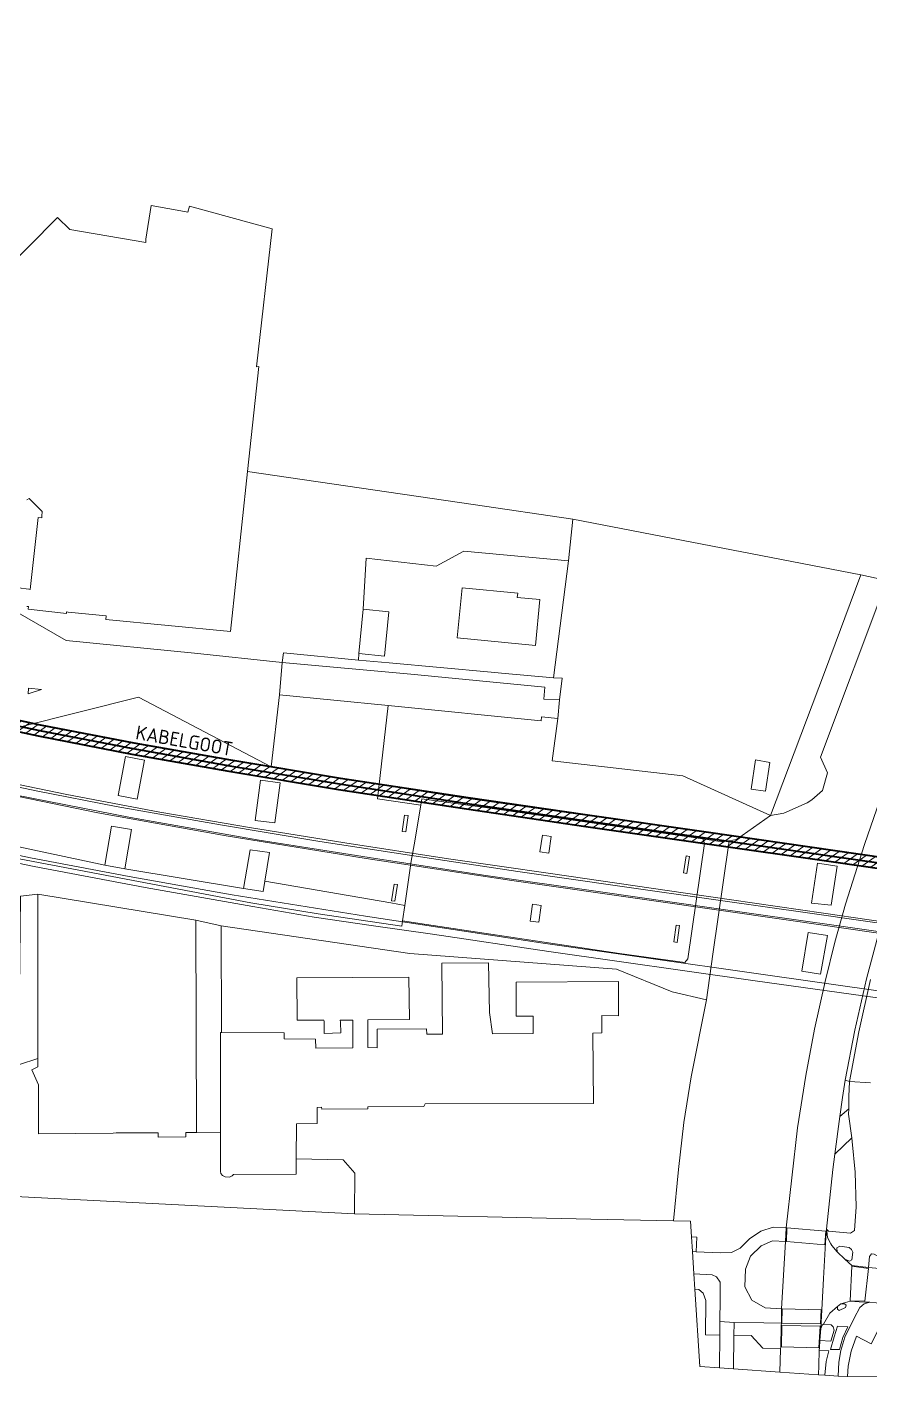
# Model space of a CAD drawing. Header units: metres. Extents: x 112942 to 118371, y 496117 to 499046.
# Drawn here: x 116173.1 to 116324.4, y 497221.5 to 497464 of the extents above; entities that cross this region are included whole.
import ezdxf
from ezdxf.enums import TextEntityAlignment as Align

# ---------------------------------------------------------------- set-up
doc = ezdxf.new("R2010")
doc.units = ezdxf.units.M
for name, color, linetype, lineweight in [('B-WE-OG-TOPOKAART-G', 7, 'Continuous', 18), ('N-WE-KL-DATA_GLASVEZEL-G', 90, 'KL-GLASVEZEL-N', 35), ('N-WE-KL-DATA_KABELGOOT-A', 92, 'Continuous', 18), ('N-WE-KL-DATA_KABELGOOT-G', 90, 'Continuous', 35), ('N-WE-KL-DATA_KABELGOOT-T25', 7, 'Continuous', 25)]:
    doc.layers.add(name, color=color, linetype=linetype, lineweight=lineweight)
doc.styles.add('NLCS-ISO-T25', font='NLCS-ISO.ttf', dxfattribs={"height": 2.5})
doc.linetypes.add('KL-GLASVEZEL-N', pattern='A,4,-1,[101,NLCS.SHX,S=0.5,R=0,X=0,Y=0],-1,4,-1,["G",Standard,S=1,R=0,X=-0.25,Y=-0.5],-1.5', length=12.5)

msp = doc.modelspace()

# ---------------------------------------------------------------- hatches: boundary and pattern name
at = {"layer": 'N-WE-KL-DATA_KABELGOOT-A'}
h = msp.add_hatch(dxfattribs=at)
h.set_pattern_fill('ANSI31', color=256, scale=0.35, style=0)
h.set_pattern_definition([(35, (115239.072, 497068.6275), (-0.6373868, 0.9102827), [])])
h.paths.add_polyline_path([(116350.118, 497309.494), (116350.403, 497311.474), (116318.147, 497316.12), (116295.034, 497319.458), (116273.272, 497322.569), (116252.269, 497325.625), (116229.372, 497329.12), (116209.688, 497332.38), (116192.338, 497335.475), (116175.557, 497338.711), (116156.793, 497342.739), (116139.451, 497346.802), (116120.247, 497351.66), (116109.087, 497354.701), (116098.757, 497357.575), (116084.152, 497361.74), (116070.525, 497365.984), (116056.025, 497370.75), (116055.393, 497368.852), (116069.915, 497364.08), (116083.58, 497359.824), (116098.215, 497355.649), (116108.557, 497352.773), (116119.739, 497349.726), (116138.977, 497344.858), (116156.355, 497340.787), (116175.157, 497336.751), (116191.972, 497333.509), (116209.348, 497330.408), (116229.058, 497327.144), (116251.975, 497323.647), (116272.986, 497320.589), (116294.75, 497317.478), (116317.861, 497314.14)])

# ---------------------------------------------------------------- linework, layer by layer
at = {"layer": 'B-WE-OG-TOPOKAART-G', "elevation": 0.216}
for points in [[(116168.212, 497419.339), (116178.63, 497429.779), (116180.822, 497427.663), (116194.48, 497425.309), (116194.48, 497425.903), (116195.411, 497431.937), (116201.39, 497430.837), (116202.02, 497430.763), (116202.287, 497431.828), (116217.115, 497427.761), (116214.319, 497402.971), (116214.747, 497403.026), (116212.729, 497384.201), (116212.729, 497384.201), (116209.652, 497355.49), (116187.264, 497357.652), (116187.331, 497358.281), (116180.518, 497358.981), (116180.198, 497359.047), (116180.196, 497358.75), (116173.345, 497359.485), (116173.385, 497359.977), (116173.109, 497359.999)], [(116171.581, 497363.316), (116173.468, 497363.062), (116173.697, 497363.014), (116175.158, 497375.923), (116175.802, 497375.866), (116175.81, 497376.206), (116175.883, 497377.003), (116173.513, 497379.361), (116173.132, 497379.124)]]:
    msp.add_lwpolyline(points, dxfattribs=at)
at = {"layer": 'B-WE-OG-TOPOKAART-G'}
for points, elevation in [([(116264.382, 497352.984), (116250.295, 497354.348), (116251.225, 497363.311), (116261.203, 497362.387), (116261.114, 497361.601), (116265.135, 497361.217), (116264.382, 497352.984)], -0.087), ([(116250.295, 497354.348), (116264.382, 497352.984), (116265.135, 497361.217), (116261.114, 497361.601), (116261.203, 497362.387), (116251.225, 497363.311), (116250.295, 497354.348)], -0.087), ([(116232.705, 497351.547), (116233.484, 497359.49), (116238.091, 497359.038), (116237.312, 497351.095), (116232.705, 497351.547)], -0.573), ([(116306.456, 497331.994), (116305.678, 497326.837), (116303.089, 497327.228), (116303.863, 497332.436), (116306.456, 497331.994)], -0.299), ([(116303.863, 497332.436), (116303.089, 497327.228), (116305.678, 497326.837), (116306.456, 497331.994), (116303.863, 497332.436)], -0.299), ([(116265.627, 497318.964), (116267.21, 497318.732), (116266.755, 497315.741), (116265.172, 497315.974), (116265.627, 497318.964)], -0.05), ([(116265.172, 497315.974), (116266.755, 497315.741), (116267.21, 497318.732), (116265.627, 497318.964), (116265.172, 497315.974)], -0.05), ([(116203.409, 497303.7), (116203.531, 497265.591), (116201.652, 497265.56), (116201.63, 497264.815), (116196.652, 497264.739), (116196.643, 497265.512), (116189.12, 497265.542), (116188.583, 497265.443), (116175.198, 497265.378), (116175.178, 497274.171), (116174.002, 497276.834), (116175.087, 497277.343), (116175.084, 497278.883), (116175.062, 497288.883), (116175.094, 497289.534), (116175.05, 497308.347), (116203.409, 497303.7)], 0.029), ([(116263.821, 497306.571), (116265.404, 497306.341), (116265.003, 497303.31), (116263.419, 497303.541), (116263.821, 497306.571)], -0.05), ([(116263.419, 497303.541), (116265.003, 497303.31), (116265.404, 497306.341), (116263.821, 497306.571), (116263.419, 497303.541)], -0.05), ([(116208.047, 497283.551), (116219.291, 497283.444), (116219.27, 497282.404), (116224.903, 497282.33), (116224.969, 497280.718), (116231.631, 497280.787), (116231.592, 497285.754), (116229.325, 497285.747), (116229.368, 497285.404), (116229.457, 497283.468), (116226.447, 497283.352), (116226.456, 497285.48), (116226.409, 497285.736), (116221.596, 497285.734), (116221.577, 497293.351), (116241.641, 497293.457), (116241.778, 497285.849), (116234.267, 497285.788), (116234.322, 497280.832), (116235.988, 497280.81), (116235.954, 497284.134), (116244.848, 497284.176), (116244.876, 497283.245), (116247.72, 497283.24), (116247.576, 497295.96), (116255.963, 497296.007), (116256.128, 497287.128), (116256.662, 497283.308), (116263.984, 497283.359), (116263.947, 497286.441), (116260.9, 497286.453), (116260.908, 497292.58), (116279.281, 497292.679), (116279.296, 497286.541), (116276.261, 497286.558), (116276.268, 497283.45), (116274.687, 497283.397), (116274.818, 497270.805), (116244.582, 497270.749), (116244.369, 497270.231), (116234.296, 497270.186), (116234.312, 497269.816), (116226.019, 497269.757), (116225.984, 497270.152), (116225.22, 497270.101), (116225.207, 497267.181), (116221.502, 497267.13), (116221.462, 497260.875), (116221.444, 497258.088), (116210.214, 497258.059), (116209.924, 497257.805), (116209.467, 497257.584), (116208.684, 497257.607), (116208.225, 497257.868), (116207.941, 497258.212), (116207.861, 497258.57), (116207.86, 497265.554), (116207.857, 497283.553), (116208.047, 497283.551)], 0.117), ([(116318.56, 497234.374), (116319.143, 497234.833), (116319.829, 497234.852), (116320.101, 497234.578), (116320.034, 497234.176), (116318.86, 497233.67), (116318.561, 497233.904), (116318.56, 497234.374)], -0.407)]:
    msp.add_lwpolyline(points, close=True, dxfattribs=dict(at, elevation=elevation))
for points in [[(115996.893, 497390.577, 6.93), (116018.043, 497382.738, 6.84), (116036.858, 497376.155, 6.867), (116055.709, 497369.801, 6.747), (116070.22, 497365.032, 6.73), (116083.866, 497360.782, 6.627), (116098.486, 497356.612, 6.43), (116108.822, 497353.737, 6.4), (116119.993, 497350.693, 6.287), (116139.214, 497345.83, 6.167), (116156.574, 497341.763, 6.087), (116175.357, 497337.731, 5.94), (116192.155, 497334.492, 5.813), (116209.518, 497331.394, 5.683), (116229.215, 497328.132, 5.6), (116252.122, 497324.636, 5.41), (116273.129, 497321.579, 5.27), (116294.892, 497318.468, 5.137), (116318.004, 497315.13, 4.907), (116341.997, 497311.673, 4.67)], [(116173.109, 497359.999, 0.216), (116173.385, 497359.977, 0.216), (116173.345, 497359.485, 0.216), (116180.196, 497358.75, 0.216), (116180.198, 497359.047, 0.216), (116180.518, 497358.981, 0.216), (116187.331, 497358.281, 0.216), (116187.264, 497357.652, 0.216), (116209.652, 497355.49, 0.216), (116212.729, 497384.201, 0.216), (116253.179, 497378.275, -0.757), (116271.063, 497375.681, -0.763), (116270.33, 497368.17, -0.625), (116251.544, 497369.91, -0.655), (116246.542, 497367.193, -0.535), (116233.992, 497368.68, -0.483), (116233.484, 497359.49, -0.573), (116232.705, 497351.547, -0.573), (116232.622, 497350.341, -0.684), (116219.158, 497351.684, -0.547), (116218.94, 497349.961, -0.557), (116203.176, 497351.634, -0.468), (116180.179, 497353.882, -0.509), (116167.572, 497361.138, -0.177)], [(115994.514, 497380.097, 6.81), (116017.636, 497371.507, 6.807), (116032.64, 497366.03, 6.8), (116048.659, 497360.346, 6.747), (116066.366, 497354.382, 6.603), (116086.625, 497347.967, 6.503), (116100.899, 497343.779, 6.333), (116116.953, 497339.274, 6.327), (116132.169, 497335.169, 6.227), (116147.041, 497331.484, 6.123), (116168.148, 497326.722, 5.99), (116191.693, 497322.115, 5.853), (116214.419, 497318.097, 5.643), (116234.512, 497314.926, 5.573), (116255.052, 497311.742, 5.577), (116275.613, 497308.815, 5.413), (116295.99, 497305.885, 5.133), (116318.775, 497302.663, 4.96), (116340.519, 497299.555, 4.863)], [(116173.132, 497379.124, 0.216), (116173.513, 497379.361, 0.216), (116175.883, 497377.003, 0.216), (116175.81, 497376.206, 0.216), (116175.802, 497375.866, 0.216), (116175.158, 497375.923, 0.216), (116173.697, 497363.014, 0.216), (116173.468, 497363.062, 0.216), (116171.581, 497363.316, 0.216)], [(116340.653, 497301.383, 4.857), (116316.042, 497304.956, 5.09), (116291.299, 497308.518, 5.393), (116267.044, 497312.038, 5.677), (116248.792, 497314.713, 5.86), (116230.145, 497317.551, 6.01), (116213.077, 497320.341, 6.157), (116196.953, 497323.061, 6.273), (116180.28, 497326.248, 6.403), (116164.339, 497329.547, 6.443), (116146.892, 497333.442, 6.543), (116130.63, 497337.356, 6.683), (116117.398, 497340.782, 6.63), (116110.843, 497342.509, 6.683), (116098.018, 497346.016, 6.813), (116084.809, 497349.787, 6.843), (116070.727, 497354.105, 6.897), (116059.2, 497357.825, 6.893), (116047.626, 497361.658, 6.927), (116033.019, 497366.634, 6.927), (116022.947, 497370.243, 6.94), (116006.191, 497376.287, 6.86)], [(116006.652, 497375.228, 6.86), (116032.734, 497365.651, 6.637), (116045.927, 497361.044, 6.627), (116059.416, 497356.442, 6.55), (116077.075, 497350.619, 6.567), (116095.698, 497345.009, 6.41), (116116.879, 497338.99, 6.323), (116129.616, 497335.562, 6.333), (116142.28, 497332.425, 6.193), (116163.423, 497327.569, 6.053), (116185.842, 497322.957, 5.987), (116208.877, 497318.808, 5.9), (116233.978, 497314.743, 5.72), (116260.151, 497310.785, 5.46), (116284.387, 497307.355, 5.237), (116309.802, 497303.701, 5.04), (116340.424, 497299.259, 4.767)], [(116306.572, 497322.45, -0.349), (116290.833, 497329.581, -0.38), (116267.379, 497332.294, -0.48), (116268.359, 497339.903, -0.72), (116268.689, 497343.251, -0.63), (116269.173, 497347.107, -0.653), (116267.609, 497347.191, -0.66), (116270.33, 497368.17, -0.625), (116271.063, 497375.681, -0.763), (116322.763, 497365.657, -0.017), (116316.213, 497348.163, 0.143), (116306.572, 497322.45, -0.349)], [(116270.33, 497368.17, -0.625), (116267.609, 497347.191, -0.66), (116258.265, 497348.019, -0.767), (116256.421, 497348.19, -0.767), (116238.132, 497349.871, -0.681), (116232.622, 497350.341, -0.684), (116232.705, 497351.547, -0.573), (116237.312, 497351.095, -0.573), (116238.091, 497359.038, -0.573), (116233.484, 497359.49, -0.573), (116233.992, 497368.68, -0.483), (116246.542, 497367.193, -0.535), (116251.544, 497369.91, -0.655), (116270.33, 497368.17, -0.625)], [(116306.572, 497322.45, -0.349), (116316.213, 497348.163, 0.143), (116322.763, 497365.657, -0.017), (116327.428, 497364.632, -0.291), (116315.506, 497332.915, -0.271), (116316.792, 497330.15, -0.274), (116315.879, 497326.979, -0.277), (116313.944, 497325.282, -0.244), (116313.154, 497324.747, -0.202), (116308.918, 497322.868, -0.196), (116306.572, 497322.45, -0.349)], [(116338.267, 497287.997, 4.857), (116303.807, 497292.801, 5.199), (116266.766, 497298.097, 5.589), (116245.878, 497301.172, 5.808), (116235.308, 497302.702, 5.808), (116224.656, 497304.25, 5.808), (116213.64, 497306.143, 5.919), (116194.366, 497309.566, 6.048), (116174.442, 497313.293, 6.234), (116160.311, 497316.251, 6.651), (116142.514, 497320.226, 6.873), (116128.629, 497323.767, 6.993), (116113.974, 497327.763, 6.993), (116097.889, 497332.264, 7.155), (116081.694, 497336.987, 7.155), (116064.049, 497342.597, 7.155), (116052.427, 497346.722, 7.155), (116043.634, 497349.811, 7.101), (116042.023, 497350.334, 7.101), (116033.573, 497353.383, 7.101), (116021.742, 497357.684, 7.101), (116001.575, 497365.046, 7.101)], [(116338.923, 497289.157, 4.813), (116303.959, 497294.137, 5.2), (116265.341, 497299.627, 5.59), (116233.896, 497304.391, 5.807), (116209.942, 497308.244, 5.92), (116191.474, 497311.54, 6.04), (116173.746, 497314.89, 6.233), (116158.522, 497318.128, 6.237), (116142.926, 497321.721, 6.287), (116128.788, 497325.206, 6.47), (116114.288, 497329.102, 6.617), (116095.93, 497334.287, 6.657), (116081.355, 497338.628, 6.747), (116064.366, 497344.075, 6.69), (116048.834, 497349.18, 6.977), (116029.013, 497356.17, 6.917), (116003.876, 497365.275, 6.957)], [(116323.423, 497317.285, -0.109), (116320.026, 497306.58, -0.109), (116318.109, 497299.769, -0.119), (116316.351, 497292.673, -0.139), (116314.435, 497284.135, -0.119), (116312.894, 497275.836, -0.169), (116311.372, 497266.432, -0.223), (116309.372, 497248.501, -0.22), (116307.037, 497248.628, -0.22), (116304.785, 497247.908, -0.227), (116302.766, 497246.481, -0.25), (116301.109, 497244.811, -0.307), (116299.551, 497244.08, -0.447), (116297.584, 497243.968, -0.467), (116293.192, 497244.197, -0.484), (116293.332, 497246.806, -0.487), (116292.396, 497246.844, -0.487), (116292.216, 497249.706, -0.44), (116289.142, 497249.764, -0.232), (116290.056, 497258.919, -0.232), (116290.973, 497267.388, -0.244), (116292.286, 497275.564, -0.193), (116295.053, 497289.371, -0.28), (116296.22, 497297.584, -0.585), (116299.053, 497317.532, -0.541), (116299.111, 497317.937, -0.54), (116300.466, 497318.16, -0.503), (116306.572, 497322.45, -0.349), (116308.918, 497322.868, -0.196), (116313.154, 497324.747, -0.202), (116313.944, 497325.282, -0.244), (116315.879, 497326.979, -0.277), (116316.792, 497330.15, -0.274), (116315.506, 497332.915, -0.271), (116327.428, 497364.632, -0.291)], [(116167.572, 497361.138, -0.177), (116180.179, 497353.882, -0.509), (116203.176, 497351.634, -0.468), (116218.94, 497349.961, -0.557)], [(116218.94, 497349.961, -0.557), (116219.158, 497351.684, -0.547), (116232.622, 497350.341, -0.684), (116238.132, 497349.871, -0.681), (116256.421, 497348.19, -0.767), (116258.265, 497348.019, -0.767), (116267.609, 497347.191, -0.66), (116269.173, 497347.107, -0.653), (116268.689, 497343.251, -0.63), (116265.878, 497343.358, -0.777), (116266.046, 497345.497, -0.76), (116242.019, 497347.86, -0.757), (116218.94, 497349.961, -0.557)], [(116218.94, 497349.961, -0.557), (116218.463, 497344.148, -0.561), (116216.923, 497331.187, -0.509), (116193.153, 497343.712, -0.564), (116171.759, 497338.328, -0.404)], [(116218.463, 497344.148, -0.561), (116218.94, 497349.961, -0.557), (116242.019, 497347.86, -0.757), (116266.046, 497345.497, -0.76), (116265.878, 497343.358, -0.777), (116268.689, 497343.251, -0.63), (116268.359, 497339.903, -0.72), (116265.441, 497340.156, -0.77), (116265.392, 497339.443, -0.77), (116237.946, 497342.232, -0.87), (116218.463, 497344.148, -0.561)], [(116149.378, 497344.512, 6.234), (116176.166, 497338.61, 5.94), (116192.577, 497335.444, 5.814), (116210.993, 497332.144, 5.682), (116229.736, 497329.037, 5.601), (116251.434, 497325.667, 5.538), (116270.7, 497322.886, 5.271), (116296.003, 497319.332, 5.136), (116318.392, 497316.06, 4.911), (116341.692, 497312.643, 4.692)], [(116171.759, 497338.328, -0.404), (116193.153, 497343.712, -0.564), (116216.923, 497331.187, -0.509), (116218.463, 497344.148, -0.561), (116237.946, 497342.232, -0.87), (116236.05, 497325.479, -0.358), (116243.801, 497324.338, -0.39), (116242.632, 497317.208, -0.095), (116242.082, 497314.303, -0.088), (116240.932, 497306.351, -0.312), (116238.425, 497306.785, -0.312), (116215.809, 497310.696, -0.312), (116216.678, 497315.835, -0.295), (116213.19, 497316.334, -0.301), (116211.969, 497309.364, -0.347), (116190.677, 497312.928, -0.493), (116191.876, 497319.963, -0.493), (116188.278, 497320.576, -0.52), (116187.079, 497313.541, -0.52), (116166.015, 497318.076, -0.355)], [(116173.413, 497345.298, -0.54), (116175.739, 497345.089, -0.56), (116173.323, 497344.307, -0.547), (116173.413, 497345.298, -0.54)], [(116294.409, 497318.291, -0.426), (116256.171, 497323.788, -0.064), (116243.989, 497325.484, -0.39), (116243.801, 497324.338, -0.39), (116236.05, 497325.479, -0.358), (116237.946, 497342.232, -0.87), (116265.392, 497339.443, -0.77), (116265.441, 497340.156, -0.77), (116268.359, 497339.903, -0.72), (116267.379, 497332.294, -0.48), (116290.833, 497329.581, -0.38), (116306.572, 497322.45, -0.349), (116300.466, 497318.16, -0.503), (116299.111, 497317.937, -0.54), (116297.865, 497317.733, -0.27), (116294.409, 497318.291, -0.426)], [(116340.658, 497301.042, 4.863), (116314.037, 497304.877, 5.21), (116296.731, 497307.337, 5.423), (116279.928, 497309.724, 5.617), (116261.192, 497312.455, 5.797), (116242.522, 497315.224, 5.96), (116225.665, 497317.825, 6.147), (116207.83, 497320.782, 6.23), (116189.161, 497324.087, 6.413), (116175.094, 497326.851, 6.483), (116160.801, 497329.857, 6.55), (116146.849, 497333.008, 6.563), (116134.885, 497335.882, 6.58), (116117.284, 497340.347, 6.687)], [(116190.81, 497333.075, -0.292), (116194.239, 497332.432, -0.289), (116192.921, 497325.408, -0.289), (116189.487, 497326.052, -0.308), (116190.81, 497333.075, -0.292)], [(116190.81, 497333.075, -0.292), (116189.487, 497326.052, -0.308), (116192.921, 497325.408, -0.289), (116194.239, 497332.432, -0.289), (116190.81, 497333.075, -0.292)], [(116119.422, 497328.983, -0.4), (116137.712, 497324.394, -0.496), (116141.171, 497323.53, -0.496), (116162.468, 497318.814, -0.304), (116166.015, 497318.076, -0.355), (116187.079, 497313.541, -0.52), (116190.677, 497312.928, -0.493), (116211.969, 497309.364, -0.347), (116215.492, 497308.824, -0.313), (116215.809, 497310.696, -0.312), (116238.425, 497306.785, -0.312), (116240.932, 497306.351, -0.312), (116240.534, 497303.598, -0.268), (116240.393, 497302.624, -0.268), (116225.368, 497304.808, -0.223), (116213.319, 497306.825, -0.262), (116157.501, 497317.409, -0.256), (116118.692, 497326.987, -0.3), (116116.012, 497327.648, -0.337), (116116.525, 497329.662, -0.368), (116116.71, 497329.663, -0.364), (116119.422, 497328.983, -0.4)], [(116215.009, 497328.825, -0.274), (116218.539, 497328.357, -0.287), (116217.581, 497321.134, -0.278), (116214.052, 497321.602, -0.304), (116215.009, 497328.825, -0.274)], [(116215.009, 497328.825, -0.274), (116214.052, 497321.602, -0.304), (116217.581, 497321.134, -0.278), (116218.539, 497328.357, -0.287), (116215.009, 497328.825, -0.274)], [(116308.218, 497222.598, -0.277), (116308.362, 497226.694, -0.317), (116308.365, 497226.794, -0.317), (116308.374, 497227.1, -0.314), (116308.487, 497230.962, -0.274), (116308.499, 497231.387, -0.27), (116308.525, 497233.962, -0.303), (116309.216, 497245.999, -0.157), (116309.372, 497248.501, -0.22), (116311.372, 497266.432, -0.223), (116312.894, 497275.836, -0.169), (116314.435, 497284.135, -0.119), (116316.351, 497292.673, -0.139), (116318.109, 497299.769, -0.119), (116320.026, 497306.58, -0.109), (116323.423, 497317.285, -0.109), (116326.723, 497326.759, -0.159)], [(116326.723, 497326.759, -0.159), (116323.423, 497317.285, -0.109)], [(116256.171, 497323.788, -0.064), (116294.409, 497318.291, -0.426), (116294.686, 497317.469, -0.291), (116291.7, 497296.764, -0.244), (116291.18, 497296.12, -0.299), (116279.468, 497297.736, -0.205), (116244.795, 497302.921, 0.097), (116240.534, 497303.598, -0.268), (116240.932, 497306.351, -0.312), (116242.082, 497314.303, -0.088), (116242.632, 497317.208, -0.095), (116243.801, 497324.338, -0.39), (116243.989, 497325.484, -0.39), (116256.171, 497323.788, -0.064)], [(116240.889, 497322.541, -0.286), (116241.511, 497322.493, -0.29), (116241.085, 497319.522, -0.28), (116240.451, 497319.595, -0.285), (116240.889, 497322.541, -0.286)], [(116240.889, 497322.541, -0.286), (116240.451, 497319.595, -0.285), (116241.085, 497319.522, -0.28), (116241.511, 497322.493, -0.29), (116240.889, 497322.541, -0.286)], [(116187.079, 497313.541, -0.52), (116188.278, 497320.576, -0.52), (116191.876, 497319.963, -0.493), (116190.677, 497312.928, -0.493), (116187.079, 497313.541, -0.52)], [(116157.501, 497317.409, -0.256), (116213.319, 497306.825, -0.262), (116225.368, 497304.808, -0.223), (116240.393, 497302.624, -0.268), (116240.534, 497303.598, -0.268)], [(116240.534, 497303.598, -0.268), (116244.795, 497302.921, 0.097), (116279.468, 497297.736, -0.205), (116291.18, 497296.12, -0.299), (116291.7, 497296.764, -0.244), (116294.686, 497317.469, -0.291), (116294.409, 497318.291, -0.426), (116297.865, 497317.733, -0.27), (116299.111, 497317.937, -0.54), (116299.053, 497317.532, -0.541), (116296.22, 497297.584, -0.585), (116295.053, 497289.371, -0.28), (116288.876, 497290.827, -0.079), (116278.904, 497294.915, 0.211), (116241.858, 497297.715, -0.034), (116207.997, 497302.674, 0.043), (116203.409, 497303.7, 0.029), (116175.05, 497308.347, 0.029), (116171.975, 497307.995, -0.282)], [(116215.809, 497310.696, -0.312), (116215.492, 497308.824, -0.313), (116211.969, 497309.364, -0.347), (116213.19, 497316.334, -0.301), (116216.678, 497315.835, -0.295), (116215.809, 497310.696, -0.312)], [(116291.418, 497315.208, 0.038), (116291.996, 497315.104, 0.051), (116291.537, 497312.09, -0.049), (116290.944, 497312.181, -0.05), (116291.418, 497315.208, 0.038)], [(116290.944, 497312.181, -0.05), (116291.537, 497312.09, -0.049), (116291.996, 497315.104, 0.051), (116291.418, 497315.208, 0.038), (116290.944, 497312.181, -0.05)], [(116315, 497313.901, -0.292), (116318.518, 497313.362, -0.283), (116317.431, 497306.38, -0.317), (116313.924, 497306.765, -0.326), (116315, 497313.901, -0.292)], [(116313.924, 497306.765, -0.326), (116317.431, 497306.38, -0.317), (116318.518, 497313.362, -0.283), (116315, 497313.901, -0.292), (116313.924, 497306.765, -0.326)], [(116239.028, 497310.182, -0.272), (116239.611, 497310.098, -0.274), (116239.121, 497307.081, -0.345), (116238.534, 497307.191, -0.343), (116239.028, 497310.182, -0.272)], [(116238.534, 497307.191, -0.343), (116239.121, 497307.081, -0.345), (116239.611, 497310.098, -0.274), (116239.028, 497310.182, -0.272), (116238.534, 497307.191, -0.343)], [(116175.084, 497278.883, 0.029), (116171.799, 497277.804, 0.067), (116171.704, 497285.575, -0.014), (116171.975, 497307.995, -0.282), (116175.05, 497308.347, 0.029), (116175.094, 497289.534, 0.029), (116175.062, 497288.883, 0.029), (116175.084, 497278.883, 0.029)], [(116203.409, 497303.7, 0.029), (116207.997, 497302.674, 0.043), (116208.047, 497283.551, 0.117), (116207.857, 497283.553, 0.117), (116207.86, 497265.554, 0.117), (116203.531, 497265.591, 0.029), (116203.409, 497303.7, 0.029)], [(116207.997, 497302.674, 0.043), (116241.858, 497297.715, -0.034), (116278.904, 497294.915, 0.211), (116288.876, 497290.827, -0.079), (116295.053, 497289.371, -0.28), (116292.286, 497275.564, -0.193), (116290.973, 497267.388, -0.244), (116290.056, 497258.919, -0.232), (116289.142, 497249.764, -0.232), (116274.291, 497250.046, -0.367), (116231.914, 497250.975, -0.271), (116231.986, 497258.285, -0.121), (116229.865, 497260.663, -0.121), (116221.462, 497260.875, 0.117), (116221.502, 497267.13, 0.117), (116225.207, 497267.181, 0.117), (116225.22, 497270.101, 0.117), (116225.984, 497270.152, 0.117), (116226.019, 497269.757, 0.117), (116234.312, 497269.816, 0.117), (116234.296, 497270.186, 0.117), (116244.369, 497270.231, 0.117), (116244.582, 497270.749, 0.117), (116274.818, 497270.805, 0.117), (116274.687, 497283.397, 0.117), (116276.268, 497283.45, 0.117), (116276.261, 497286.558, 0.117), (116279.296, 497286.541, 0.117), (116279.281, 497292.679, 0.117), (116260.908, 497292.58, 0.117), (116260.9, 497286.453, 0.117), (116263.947, 497286.441, 0.117), (116263.984, 497283.359, 0.117), (116256.662, 497283.308, 0.117), (116256.128, 497287.128, 0.117), (116255.963, 497296.007, 0.117), (116247.576, 497295.96, 0.117), (116247.72, 497283.24, 0.117), (116244.876, 497283.245, 0.117), (116244.848, 497284.176, 0.117), (116235.954, 497284.134, 0.117), (116235.988, 497280.81, 0.117), (116234.322, 497280.832, 0.117), (116234.267, 497285.788, 0.117), (116241.778, 497285.849, 0.117), (116241.641, 497293.457, 0.117), (116221.577, 497293.351, 0.117), (116221.596, 497285.734, 0.117), (116226.409, 497285.736, 0.117), (116226.456, 497285.48, 0.117), (116226.447, 497283.352, 0.117), (116229.457, 497283.468, 0.117), (116229.368, 497285.404, 0.117), (116229.325, 497285.747, 0.117), (116231.592, 497285.754, 0.117), (116231.631, 497280.787, 0.117), (116224.969, 497280.718, 0.117), (116224.903, 497282.33, 0.117), (116219.27, 497282.404, 0.117), (116219.291, 497283.444, 0.117), (116208.047, 497283.551, 0.117), (116207.997, 497302.674, 0.043)], [(116289.614, 497302.788, -0.03), (116290.193, 497302.73, -0.016), (116289.791, 497299.699, 0.048), (116289.196, 497299.775, -0.05), (116289.614, 497302.788, -0.03)], [(116289.196, 497299.775, -0.05), (116289.791, 497299.699, 0.048), (116290.193, 497302.73, -0.016), (116289.614, 497302.788, -0.03), (116289.196, 497299.775, -0.05)], [(116326.311, 497302.579, -0.339), (116323.803, 497293.194, -0.309), (116321.665, 497283.938, -0.309), (116319.972, 497274.956, -0.369), (116319.479, 497271.887, -0.409), (116319.012, 497268.459, -0.391), (116318.092, 497261.705, -0.361), (116317.713, 497258.921, -0.38), (116316.599, 497248.244, -0.41), (116316.415, 497245.843, -0.43), (116316.04, 497239.408, -0.343), (116315.575, 497230.388, -0.372), (116315.379, 497228.278, -0.37), (116315.321, 497226.951, -0.398), (116315.302, 497226.519, -0.407), (116315.22, 497223.768, -0.407), (116315.171, 497222.126, -0.407), (116308.218, 497222.598, -0.277)], [(116324.518, 497293.045, -0.289), (116322.381, 497283.665, -0.309), (116320.727, 497274.756, -0.379), (116319.972, 497274.956, -0.369), (116321.665, 497283.938, -0.309), (116323.803, 497293.194, -0.309), (116326.311, 497302.579, -0.339)], [(116313.294, 497301.503, -0.336), (116316.757, 497300.946, -0.348), (116315.505, 497293.977, -0.313), (116312.17, 497294.514, -0.371), (116313.294, 497301.503, -0.336)], [(116312.17, 497294.514, -0.371), (116315.505, 497293.977, -0.313), (116316.757, 497300.946, -0.348), (116313.294, 497301.503, -0.336), (116312.17, 497294.514, -0.371)], [(116324.47, 497274.504, -0.449), (116320.727, 497274.756, -0.379), (116322.381, 497283.665, -0.309), (116324.518, 497293.045, -0.289)], [(116171.799, 497277.804, 0.067), (116175.084, 497278.883, 0.029), (116175.087, 497277.343, 0.029), (116174.002, 497276.834, 0.029), (116175.178, 497274.171, 0.029), (116175.198, 497265.378, 0.029), (116188.583, 497265.443, 0.029), (116189.12, 497265.542, 0.029), (116196.643, 497265.512, 0.029), (116196.652, 497264.739, 0.029), (116201.63, 497264.815, 0.029), (116201.652, 497265.56, 0.029), (116203.531, 497265.591, 0.029), (116207.86, 497265.554, 0.117), (116207.861, 497258.57, 0.117), (116207.941, 497258.212, 0.117), (116208.225, 497257.868, 0.117), (116208.684, 497257.607, 0.117), (116209.467, 497257.584, 0.117), (116209.924, 497257.805, 0.117), (116210.214, 497258.059, 0.117), (116221.444, 497258.088, 0.117), (116221.462, 497260.875, 0.117), (116229.865, 497260.663, -0.121), (116231.986, 497258.285, -0.121), (116231.914, 497250.975, -0.271), (116169.852, 497254.157, -0.049)], [(116316.599, 497248.244, -0.41), (116316.934, 497247.872, -0.41), (116320.921, 497247.514, -0.383), (116321.612, 497248.001, -0.397), (116321.913, 497252.277, -0.4), (116321.763, 497258.455, -0.36), (116321.225, 497263.967, -0.36), (116321.137, 497264.629, -0.4), (116320.573, 497268.899, -0.387), (116320.591, 497269.831, -0.394), (116320.635, 497272.034, -0.409), (116320.727, 497274.756, -0.379), (116324.47, 497274.504, -0.449)], [(116319.012, 497268.459, -0.391), (116319.479, 497271.887, -0.409), (116319.972, 497274.956, -0.369), (116320.727, 497274.756, -0.379), (116320.635, 497272.034, -0.409), (116320.591, 497269.831, -0.394), (116319.012, 497268.459, -0.391)], [(116319.012, 497268.459, -0.391), (116320.591, 497269.831, -0.394), (116320.573, 497268.899, -0.387), (116321.137, 497264.629, -0.4), (116318.092, 497261.705, -0.361), (116319.012, 497268.459, -0.391)], [(116316.599, 497248.244, -0.41), (116317.713, 497258.921, -0.38), (116318.092, 497261.705, -0.361), (116321.137, 497264.629, -0.4), (116321.225, 497263.967, -0.36), (116321.763, 497258.455, -0.36), (116321.913, 497252.277, -0.4), (116321.612, 497248.001, -0.397), (116320.921, 497247.514, -0.383), (116316.934, 497247.872, -0.41), (116316.599, 497248.244, -0.41)], [(116292.396, 497246.844, -0.487), (116293.332, 497246.806, -0.487), (116293.192, 497244.197, -0.484), (116292.561, 497244.23, -0.487), (116292.396, 497246.844, -0.487)], [(116292.561, 497244.23, -0.487), (116293.192, 497244.197, -0.484), (116297.584, 497243.968, -0.467), (116299.551, 497244.08, -0.447), (116301.109, 497244.811, -0.307), (116302.766, 497246.481, -0.25), (116304.785, 497247.908, -0.227), (116307.037, 497248.628, -0.22), (116309.372, 497248.501, -0.22), (116309.216, 497245.999, -0.157), (116306.927, 497246.151, -0.243), (116304.846, 497245.267, -0.27), (116302.981, 497243.377, -0.313), (116302.058, 497241.041, -0.3), (116301.943, 497237.91, -0.307), (116303.227, 497235.527, -0.293), (116305.579, 497234.126, -0.27), (116308.525, 497233.962, -0.303), (116308.499, 497231.387, -0.27), (116305.379, 497231.436, -0.287), (116300.058, 497231.52, -0.317), (116297.478, 497231.655, -0.402), (116297.534, 497235.665, -0.41), (116297.509, 497238.729, -0.453), (116296.854, 497239.681, -0.457), (116296.076, 497240.07, -0.46), (116292.813, 497240.221, -0.47), (116292.561, 497244.23, -0.487)], [(116309.466, 497248.493, -0.222), (116316.481, 497247.91, -0.406), (116316.309, 497245.442, -0.421), (116309.419, 497246.019, -0.245), (116309.466, 497248.493, -0.222)], [(116340.307, 497233.494, -0.4), (116324.375, 497235.112, -0.42), (116323.46, 497235.168, -0.433), (116322.482, 497235.228, -0.447), (116320.854, 497235.312, -0.447), (116319.143, 497234.833, -0.407), (116318.56, 497234.374, -0.407), (116317.184, 497233.17, -0.463), (116316.083, 497231.214, -0.39), (116315.793, 497231.022, -0.372), (116315.575, 497230.388, -0.372), (116316.04, 497239.408, -0.343), (116316.415, 497245.843, -0.43), (116316.599, 497248.244, -0.41), (116316.635, 497247.897, -0.41), (116316.756, 497246.721, -0.46), (116317.355, 497245.608, -0.463), (116317.576, 497245.336, -0.454), (116318.507, 497244.19, -0.417), (116319.897, 497242.835, -0.413), (116321.165, 497241.722, -0.467), (116324.143, 497241.351, -0.4), (116328.66, 497240.93, -0.4)], [(116324.647, 497243.823, -0.383), (116324.297, 497243.337, -0.387), (116324.143, 497241.351, -0.4), (116321.165, 497241.722, -0.467), (116319.897, 497242.835, -0.413), (116320.714, 497242.503, -0.413), (116321.12, 497242.718, -0.413), (116321.326, 497244.13, -0.413), (116321.114, 497244.619, -0.42), (116320.649, 497244.925, -0.42), (116318.984, 497245.216, -0.42), (116318.48, 497244.906, -0.42), (116318.507, 497244.19, -0.417), (116317.576, 497245.336, -0.454), (116317.355, 497245.608, -0.463), (116316.756, 497246.721, -0.46), (116316.635, 497247.897, -0.41), (116316.599, 497248.244, -0.41)], [(116308.525, 497233.962, -0.303), (116305.579, 497234.126, -0.27), (116303.227, 497235.527, -0.293), (116301.943, 497237.91, -0.307), (116302.058, 497241.041, -0.3), (116302.981, 497243.377, -0.313), (116304.846, 497245.267, -0.27), (116306.927, 497246.151, -0.243), (116309.216, 497245.999, -0.157), (116308.525, 497233.962, -0.303)], [(116318.507, 497244.19, -0.417), (116318.48, 497244.906, -0.42), (116318.984, 497245.216, -0.42), (116320.649, 497244.925, -0.42), (116321.114, 497244.619, -0.42), (116321.326, 497244.13, -0.413), (116321.12, 497242.718, -0.413), (116320.714, 497242.503, -0.413), (116319.897, 497242.835, -0.413), (116318.507, 497244.19, -0.417)], [(116328.66, 497240.93, -0.4), (116324.143, 497241.351, -0.4), (116324.297, 497243.337, -0.387), (116324.647, 497243.823, -0.383), (116325.162, 497243.736, -0.383), (116328.782, 497241.749, -0.383), (116329.039, 497241.234, -0.4), (116328.66, 497240.93, -0.4)], [(116292.813, 497240.221, -0.47), (116296.076, 497240.07, -0.46), (116296.854, 497239.681, -0.457), (116297.509, 497238.729, -0.453), (116297.534, 497235.665, -0.41), (116297.478, 497231.655, -0.402), (116297.444, 497229.19, -0.397), (116294.879, 497229.286, -0.393), (116294.936, 497235.422, -0.377), (116294.484, 497236.739, -0.38), (116293.703, 497237.413, -0.393), (116292.987, 497237.458, -0.437), (116292.813, 497240.221, -0.47)], [(116321.159, 497241.592, -0.467), (116324.122, 497241.165, -0.401), (116323.478, 497235.331, -0.432), (116320.858, 497235.388, -0.447), (116321.159, 497241.592, -0.467)], [(116292.987, 497237.458, -0.437), (116293.703, 497237.413, -0.393), (116294.484, 497236.739, -0.38), (116294.936, 497235.422, -0.377), (116294.879, 497229.286, -0.393), (116297.444, 497229.19, -0.397), (116297.427, 497223.329, -0.39), (116293.861, 497223.571, -0.41), (116292.987, 497237.458, -0.437)], [(116316.323, 497222.048, -0.373), (116316.51, 497224.498, -0.403), (116317.002, 497226.434, -0.403), (116315.302, 497226.519, -0.407), (116315.321, 497226.951, -0.398), (116315.379, 497228.278, -0.37), (116317.356, 497228.138, -0.403), (116317.973, 497230.129, -0.372), (116317.789, 497230.706, -0.355), (116317.44, 497231.068, -0.372), (116316.083, 497231.214, -0.39), (116317.184, 497233.17, -0.463), (116318.56, 497234.374, -0.407), (116318.561, 497233.904, -0.407), (116318.86, 497233.67, -0.407), (116320.034, 497234.176, -0.407), (116320.101, 497234.578, -0.407), (116319.829, 497234.852, -0.407), (116319.143, 497234.833, -0.407), (116320.854, 497235.312, -0.447), (116322.482, 497235.228, -0.447), (116323.46, 497235.168, -0.433), (116324.375, 497235.112, -0.42), (116323.364, 497234.869, -0.417), (116322.584, 497234.169, -0.34), (116321.533, 497232.241, -0.358), (116319.893, 497228.85, -0.264), (116319.141, 497226.48, -0.224), (116318.804, 497224.371, -0.186), (116318.692, 497221.888, -0.29), (116316.323, 497222.048, -0.373)], [(116324.623, 497227.693, -0.297), (116322.007, 497229.046, -0.293), (116320.998, 497226.328, -0.22), (116320.512, 497223.665, -0.237), (116320.365, 497221.774, -0.267), (116318.692, 497221.888, -0.29), (116318.804, 497224.371, -0.186), (116319.141, 497226.48, -0.224), (116319.893, 497228.85, -0.264), (116321.533, 497232.241, -0.358), (116322.584, 497234.169, -0.34), (116323.364, 497234.869, -0.417), (116324.375, 497235.112, -0.42), (116340.307, 497233.494, -0.4)], [(116308.594, 497231.385, -0.271), (116308.669, 497233.949, -0.306), (116315.639, 497233.746, -0.45), (116315.523, 497231.227, -0.381), (116308.594, 497231.385, -0.271)], [(116361.165, 497221.882, -0.34), (116359.657, 497221.536, -0.29), (116320.365, 497221.774, -0.267), (116320.512, 497223.665, -0.237), (116320.998, 497226.328, -0.22), (116322.007, 497229.046, -0.293), (116324.623, 497227.693, -0.297), (116326.936, 497232.248, -0.36), (116339.533, 497230.917, -0.307), (116355.365, 497229.087, -0.34), (116357.312, 497228.434, -0.36), (116359.345, 497226.772, -0.363), (116360.097, 497224.716, -0.34), (116361.165, 497221.882, -0.34)], [(116297.427, 497223.329, -0.39), (116297.444, 497229.19, -0.397), (116297.478, 497231.655, -0.402), (116300.058, 497231.52, -0.317), (116299.992, 497229.123, -0.313), (116299.927, 497223.16, -0.39), (116297.427, 497223.329, -0.39)], [(116308.499, 497231.387, -0.27), (116308.487, 497230.962, -0.274), (116308.374, 497227.1, -0.314), (116308.365, 497226.794, -0.317), (116305.2, 497226.89, -0.307), (116303.061, 497229.154, -0.307), (116299.992, 497229.123, -0.313), (116300.058, 497231.52, -0.317), (116305.379, 497231.436, -0.287), (116308.499, 497231.387, -0.27)], [(116308.593, 497230.96, -0.276), (116315.446, 497230.815, -0.378), (116315.233, 497226.953, -0.397), (116308.496, 497227.097, -0.315), (116308.593, 497230.96, -0.276)], [(116315.379, 497228.278, -0.37), (116315.575, 497230.388, -0.372), (116315.793, 497231.022, -0.372), (116316.083, 497231.214, -0.39), (116317.44, 497231.068, -0.372), (116317.789, 497230.706, -0.355), (116317.973, 497230.129, -0.372), (116317.356, 497228.138, -0.403), (116315.379, 497228.278, -0.37)], [(116318.912, 497226.673, -0.267), (116317.334, 497226.665, -0.276), (116317.946, 497228.927, -0.305), (116318.558, 497230.826, -0.326), (116320.448, 497230.74, -0.343), (116319.533, 497228.778, -0.326), (116318.912, 497226.673, -0.267)], [(116299.927, 497223.16, -0.39), (116299.992, 497229.123, -0.313), (116303.061, 497229.154, -0.307), (116305.2, 497226.89, -0.307), (116308.365, 497226.794, -0.317), (116308.362, 497226.694, -0.317), (116308.218, 497222.598, -0.277), (116299.927, 497223.16, -0.39)], [(116315.171, 497222.126, -0.407), (116315.22, 497223.768, -0.407), (116315.302, 497226.519, -0.407), (116317.002, 497226.434, -0.403), (116316.51, 497224.498, -0.403), (116316.323, 497222.048, -0.373), (116315.171, 497222.126, -0.407)]]:
    msp.add_polyline3d(points, dxfattribs=at)
at = {"layer": 'N-WE-KL-DATA_GLASVEZEL-G', "elevation": -52.617, "flags": 128}
msp.add_lwpolyline([(115409.483, 497610.935), (115429.461, 497603.463), (115472.724, 497587.274), (115509.337, 497573.467), (115554.049, 497556.742), (115598.687, 497540.018), (115647.817, 497521.572), (115674.818, 497511.419), (115678.607, 497521.062), (115684.944, 497518.686), (115735.335, 497499.843), (115749.331, 497494.619), (115760.346, 497490.443), (115766.452, 497487.922), (115783.719, 497479.9), (115812.497, 497466.388), (115840.452, 497453.266), (115858.018, 497445.157), (115866.741, 497441.75), (115868.95, 497447.502), (115869.315, 497448.433, -0.1086482), (116037.119, 497385.881), (116033.732, 497377.249), (116036.858, 497376.155), (116055.709, 497369.801), (116070.22, 497365.032), (116083.866, 497360.782), (116098.486, 497356.612), (116108.822, 497353.737), (116119.993, 497350.693), (116139.214, 497345.83), (116156.574, 497341.763), (116175.357, 497337.731), (116192.155, 497334.492), (116209.518, 497331.394), (116229.215, 497328.132), (116252.122, 497324.636), (116273.129, 497321.579), (116294.892, 497318.468), (116318.004, 497315.13), (116350.283, 497310.51), (116375.702, 497308.929), (116382.507, 497308.552), (116391.295, 497307.551), (116394.42, 497307.113), (116414.484, 497304.356), (116428.189, 497302.486), (116446.786, 497300.064), (116447.865, 497299.906)], format="xyb", dxfattribs=at)
at = {"layer": 'N-WE-KL-DATA_KABELGOOT-G', "elevation": 4.67}
for points in [[(116350.403, 497311.474), (116318.147, 497316.12), (116295.034, 497319.458), (116273.272, 497322.569), (116252.269, 497325.625), (116229.372, 497329.12), (116209.688, 497332.38), (116192.338, 497335.475), (116175.557, 497338.711), (116156.793, 497342.739)], [(116156.355, 497340.787), (116175.157, 497336.751), (116191.972, 497333.509), (116209.348, 497330.408), (116229.058, 497327.144), (116251.975, 497323.647), (116272.986, 497320.589), (116294.75, 497317.478), (116317.861, 497314.14), (116350.118, 497309.494)]]:
    msp.add_lwpolyline(points, dxfattribs=at)

# ---------------------------------------------------------------- texts
at = {"layer": 'N-WE-KL-DATA_KABELGOOT-T25', "style": 'NLCS-ISO-T25'}
msp.add_text('KABELGOOT', height=2.5, rotation=349.88344, dxfattribs=at).set_placement((116201.013, 497333.927, 4.67), align=Align.BOTTOM_CENTER)

doc.saveas('drawing.dxf')
